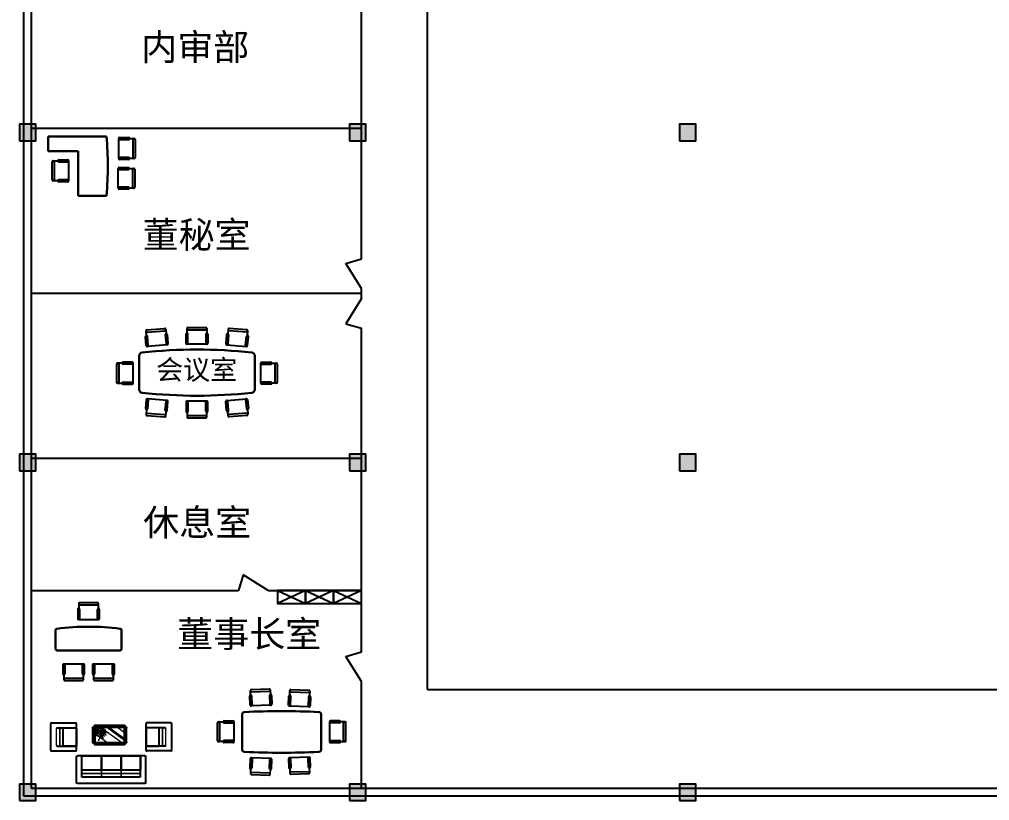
# Model space of a CAD drawing. Header units: millimetres. Extents: x 958 to 636282, y 2095 to 161571.
# Drawn here: x 2698 to 32099, y 7095 to 30776 of the extents above; entities that cross this region are included whole.
import ezdxf

# ---------------------------------------------------------------- set-up
doc = ezdxf.new("R2010")
doc.units = ezdxf.units.MM
for name, color, linetype in [('COLUMN', 9, 'Continuous'), ('PUB_HATCH', 8, 'Continuous'), ('W', 7, 'Continuous'), ('wall', 2, 'Continuous')]:
    doc.layers.add(name, color=color, linetype=linetype)
doc.styles.get("Standard").update_dxf_attribs({"font": 'arial.ttf'})

# ---------------------------------------------------------------- blocks, each defined once
blk = doc.blocks.new('_fzh')
blk.add_lwpolyline([(-0.5, -0.5), (0.5, -0.5), (0.5, 0.5), (-0.5, 0.5)], close=True)
at = {"layer": 'PUB_HATCH'}
blk.add_solid([(-0.5, -0.5), (0.5, -0.5), (-0.5, 0.5), (0.5, 0.5)], dxfattribs=at)
blk = doc.blocks.new('$plan$00001586')
for p, q in [((-515, -229), (-515, 229)), ((-505, 239), (-500, 239)), ((-446, 265), (-490, 221)), ((-490, -229), (-490, 229)), ((-464, 280), (-464, 275)), ((-454, 290), (454, 290)), ((-454, 265), (454, 265)), ((446, 265), (490, 221)), ((464, 280), (464, 275)), ((490, 229), (490, -229)), ((505, 239), (500, 239)), ((515, 229), (515, -229)), ((-505, -239), (-500, -239)), ((-446, -265), (-490, -221)), ((-464, -280), (-464, -275)), ((454, -265), (-454, -265)), ((454, -290), (-454, -290)), ((446, -265), (490, -221)), ((464, -280), (464, -275)), ((505, -239), (500, -239))]:
    blk.add_line(p, q)
at = {"lineweight": 13}
for p, q in [((-418, 265), (-490, 193)), ((-450, 69), (-235, 225)), ((-450, -120), (24, 225)), ((-450, -163), (84, 225)), ((-355, -225), (161, 150)), ((265, 225), (265, 225)), ((416, 13), (450, 38)), ((418, 265), (490, 193)), ((-418, -265), (-490, -193)), ((87, -225), (316, -59)), ((418, -265), (490, -193))]:
    blk.add_line(p, q, dxfattribs=at)
blk.add_lwpolyline([(-450, -225), (-450, 225), (450, 225), (450, -225)], close=True)
at = {"color": 3, "lineweight": 13, "const_width": 12}
for points in [[(105, 116, 1), (117, 116, 1)], [(171, 21, 1), (183, 21, 1)], [(206, 146, 1), (218, 146, 1)], [(234, 123, 1), (246, 123, 1)], [(245, 14, 1), (257, 14, 1)], [(259, 80, 1), (271, 80, 1)], [(270, 103, 1), (282, 103, 1)], [(275, 90, 1), (287, 90, 1)], [(278, 70, 1), (290, 70, 1)], [(286, 14, 1), (298, 14, 1)], [(289, 83, 1), (301, 83, 1)], [(391, 159, 1), (403, 159, 1)], [(399, 24, 1), (411, 24, 1)], [(468, 87, 1), (480, 87, 1)], [(201, -42, 1), (213, -42, 1)], [(305, -111, 1), (317, -111, 1)]]:
    blk.add_lwpolyline(points, format="xyb", close=True, dxfattribs=at)
at = {"color": 3, "lineweight": 13}
for centre, radius, start, end in [((138, 290), 219, 342.9456, 6.4814), ((209, -161), 293, 78.5516, 130.9815), ((261, -405), 502, 88.3286, 108.729), ((325, -197), 291, 103.0452, 139.7766), ((91, -91), 259, 48.7581, 83.8624), ((90, 80), 193, 6.9904, 78.0284), ((345, -87), 190, 114.0956, 166.2953), ((157, 39), 126, 28.8901, 78.4579), ((463, -102), 260, 134.4861, 189.3762), ((595, -65), 346, 155.0888, 185.9637), ((763, 122), 490, 163.8561, 179.1105), ((249, -558), 642, 70.5249, 87.8244), ((605, 24), 325, 171.2496, 218.2333), ((-413, 501), 810, 328.9873, 340.361), ((402, -31), 169, 62.9909, 135.9102), ((386, -131), 234, 53.3231, 115.7633), ((-1032, -1160), 1790, 39.0488, 42.6799), ((429, -73), 233, 85.8741, 126.9558), ((250, -211), 287, 31.315, 82.1378)]:
    blk.add_arc(centre, radius, start, end, dxfattribs=at)
for centre, start, end in [((-505, 229), 90, 180), ((-500, 229), 0, 90), ((-454, 280), 90, 180), ((-454, 275), 180, 270), ((454, 280), 0, 90), ((454, 275), 270, 0), ((500, 229), 90, 180), ((505, 229), 0, 90), ((-505, -229), 180, 270), ((-500, -229), 270, 0), ((-454, -275), 90, 180), ((-454, -280), 180, 270), ((454, -275), 0, 90), ((454, -280), 270, 0), ((500, -229), 180, 270), ((505, -229), 270, 0)]:
    blk.add_arc(centre, 10, start, end)
at = {"lineweight": 13}
for centre, radius, start, end in [((289, 87), 144, 356.8136, 356.1451), ((289, 83), 124, 358.4724, 357.3134)]:
    blk.add_arc(centre, radius, start, end, dxfattribs=at)
blk = doc.blocks.new('$plan$00000255')
for p, q in [((1023, 0), (-1023, 0)), ((-1050, -27), (-1050, -813)), ((862, -194), (-888, -194)), ((-888, -194), (-888, -840)), ((888, -221), (888, -840)), ((1050, -27), (1050, -813)), ((1023, -840), (-1023, -840))]:
    blk.add_line(p, q)
at = {"lineweight": 13}
for points in [[(-323, -194), (-862, -194, 0.414214), (-888, -221), (-888, -275, 0.414214), (-862, -302), (-323, -302, 0.414214), (-296, -275), (-296, -221, 0.414214)], [(269, -194), (-269, -194, 0.414214), (-296, -221), (-296, -275, 0.414214), (-269, -302), (269, -302, 0.414214), (296, -275), (296, -221, 0.414214)], [(862, -194), (323, -194, 0.414214), (296, -221), (296, -275, 0.414214), (323, -302), (862, -302, 0.414214), (888, -275), (888, -221, 0.414214)], [(-323, -302), (-862, -302, 0.414214), (-888, -328), (-888, -382, 0.414214), (-862, -409), (-323, -409, 0.414214), (-296, -382), (-296, -328, 0.414214)], [(269, -302), (-269, -302, 0.414214), (-296, -328), (-296, -382, 0.414214), (-269, -409), (269, -409, 0.414214), (296, -382), (296, -328, 0.414214)], [(862, -302), (323, -302, 0.414214), (296, -328), (296, -382, 0.414214), (323, -409), (862, -409, 0.414214), (888, -382), (888, -328, 0.414214)]]:
    blk.add_lwpolyline(points, format="xyb", close=True, dxfattribs=at)
for points in [[(-323, -409), (-862, -409, 0.414214), (-888, -436), (-888, -813, 0.414214), (-862, -840), (-323, -840, 0.414214), (-296, -813), (-296, -436, 0.414214)], [(269, -409), (-269, -409, 0.414214), (-296, -436), (-296, -813, 0.414214), (-269, -840), (269, -840, 0.414214), (296, -813), (296, -436, 0.414214)], [(862, -409), (323, -409, 0.414214), (296, -436), (296, -813, 0.414214), (323, -840), (862, -840, 0.414214), (888, -813), (888, -436, 0.414214)]]:
    blk.add_lwpolyline(points, format="xyb", close=True)
for centre, start, end in [((-1023, -27), 90, 180), ((-862, -221), 90, 180), ((862, -221), 0, 90), ((1023, -27), 0, 90), ((-1023, -813), 180, 270), ((1023, -813), 270, 0)]:
    blk.add_arc(centre, 26.9, start, end)

msp = doc.modelspace()

# ---------------------------------------------------------------- linework, layer by layer
for p, q in [((15067.733, 10465.286), (15067.733, 67465.286)), ((13067.733, 23515.357), (13067.733, 31415.215)), ((13067.733, 27465.286), (3067.733, 27465.286)), ((13067.733, 22465.286), (3067.733, 22465.286)), ((13067.733, 22315.215), (13067.733, 22615.357)), ((13067.733, 11601.652), (13067.733, 21415.215)), ((13067.733, 17465.286), (3067.733, 17465.286)), ((3067.733, 13465.286), (9339.339, 13465.286)), ((10239.339, 13465.286), (13067.733, 13465.286)), ((11367.733, 13465.286), (10517.733, 13065.286)), ((10517.733, 13465.286), (11367.733, 13065.286)), ((12217.733, 13465.286), (11367.733, 13065.286)), ((11367.733, 13465.286), (12217.733, 13065.286)), ((13067.733, 13465.286), (12217.733, 13065.286)), ((12217.733, 13465.286), (13067.733, 13065.286)), ((13067.733, 7465.286), (13067.733, 10701.652)), ((15067.733, 10465.286), (39764.806, 10465.286)), ((3646.442, 8625.045), (3646.442, 9425.045)), ((3671.442, 9450.045), (4401.442, 9450.045)), ((4426.442, 8625.045), (4426.442, 9425.045)), ((6534.664, 8625.045), (6534.664, 9425.045)), ((7289.664, 9450.045), (6559.664, 9450.045)), ((7314.664, 8625.045), (7314.664, 9425.045)), ((3851.442, 9300.045), (4426.442, 9300.045)), ((7109.664, 9300.045), (6534.664, 9300.045)), ((3671.442, 8600.045), (4401.442, 8600.045)), ((3851.442, 8750.045), (4426.442, 8750.045)), ((7109.664, 8750.045), (6534.664, 8750.045)), ((7289.664, 8600.045), (6559.664, 8600.045))]:
    msp.add_line(p, q)
for points in [[(11367.733, 13465.286), (10517.733, 13465.286), (10517.733, 13065.286), (11367.733, 13065.286)], [(12217.733, 13465.286), (11367.733, 13465.286), (11367.733, 13065.286), (12217.733, 13065.286)], [(13067.733, 13465.286), (12217.733, 13465.286), (12217.733, 13065.286), (13067.733, 13065.286)]]:
    msp.add_lwpolyline(points, close=True)
at = {"lineweight": 13}
for points in [[(3826.442, 8775.045), (3826.442, 9275.045, -0.414213562), (3851.442, 9300.045), (3901.442, 9300.045, -0.414213562), (3926.442, 9275.045), (3926.442, 8775.045, -0.414213562), (3901.442, 8750.045), (3851.442, 8750.045, -0.414213562)], [(3926.442, 8775.045), (3926.442, 9275.045, -0.414213562), (3951.442, 9300.045), (4001.442, 9300.045, -0.414213562), (4026.442, 9275.045), (4026.442, 8775.045, -0.414213562), (4001.442, 8750.045), (3951.442, 8750.045, -0.414213562)], [(7034.664, 8775.045), (7034.664, 9275.045, 0.414213562), (7009.664, 9300.045), (6959.664, 9300.045, 0.414213562), (6934.664, 9275.045), (6934.664, 8775.045, 0.414213562), (6959.664, 8750.045), (7009.664, 8750.045, 0.414213562)], [(7134.664, 8775.045), (7134.664, 9275.045, 0.414213562), (7109.664, 9300.045), (7059.664, 9300.045, 0.414213562), (7034.664, 9275.045), (7034.664, 8775.045, 0.414213562), (7059.664, 8750.045), (7109.664, 8750.045, 0.414213562)]]:
    msp.add_lwpolyline(points, format="xyb", close=True, dxfattribs=at)
for points in [[(4026.442, 8775.045), (4026.442, 9275.045, -0.414213562), (4051.442, 9300.045), (4401.442, 9300.045, -0.414213562), (4426.442, 9275.045), (4426.442, 8775.045, -0.414213562), (4401.442, 8750.045), (4051.442, 8750.045, -0.414213562)], [(6934.664, 8775.045), (6934.664, 9275.045, 0.414213562), (6909.664, 9300.045), (6559.664, 9300.045, 0.414213562), (6534.664, 9275.045), (6534.664, 8775.045, 0.414213562), (6559.664, 8750.045), (6909.664, 8750.045, 0.414213562)]]:
    msp.add_lwpolyline(points, format="xyb", close=True)
for centre, start, end in [((3671.442, 9425.045), 90, 180), ((4401.442, 9425.045), 0, 90), ((6559.664, 9425.045), 90, 180), ((7289.664, 9425.045), 0, 90), ((3851.442, 9275.045), 90, 180), ((7109.664, 9275.045), 0, 90), ((3671.442, 8625.045), 180, 270), ((3851.442, 8775.045), 180, 270), ((4401.442, 8625.045), 270, 0), ((6559.664, 8625.045), 180, 270), ((7109.664, 8775.045), 270, 0), ((7289.664, 8625.045), 270, 0)]:
    msp.add_arc(centre, 25, start, end)
at = {"layer": 'W', "color": 0, "linetype": 'ByBlock', "lineweight": 30}
for p, q in [((3567.733, 27229.897), (5337.733, 27229.897)), ((3567.733, 27229.897), (3567.733, 26779.897)), ((4477.733, 26779.897), (3567.733, 26779.897)), ((4477.733, 25429.897), (4477.733, 26779.897)), ((5337.733, 25429.897), (4477.733, 25429.897)), ((6327.497, 19557.224), (6327.497, 20578.322)), ((9827.497, 19557.224), (9827.497, 20578.322)), ((3793.697, 12256.156), (3793.494, 11697.847)), ((5793.606, 12255.792), (5793.606, 11697.483)), ((5743.54, 11647.483), (3843.54, 11647.473)), ((9446.921, 8652.656), (9446.921, 9700.218)), ((11846.921, 9700.218), (11846.921, 8652.656))]:
    msp.add_line(p, q, dxfattribs=at)
at = {"layer": 'W', "color": 3, "linetype": 'ByBlock', "lineweight": 25}
for p, q in [((5706.776, 26561.046), (5706.776, 27161.046)), ((5706.776, 27161.046), (5706.776, 27161.046)), ((5736.776, 27191.046), (6005.816, 27191.046)), ((5736.776, 27131.046), (6005.816, 27131.046)), ((6035.816, 27161.046), (6035.816, 27161.046)), ((6035.816, 27161.046), (6176.776, 27161.046)), ((6136.776, 27131.046), (6136.776, 26591.046)), ((6166.776, 27161.046), (6176.776, 27161.046)), ((6206.776, 27131.046), (6206.776, 26591.046)), ((3719.785, 26485.92), (3729.785, 26485.92)), ((3719.785, 26485.92), (3860.745, 26485.92)), ((3860.745, 26485.92), (3860.745, 26485.92)), ((3890.745, 26515.92), (4159.785, 26515.92)), ((4189.785, 26485.92), (4189.785, 25885.92)), ((4189.785, 26485.92), (4189.785, 26485.92)), ((5706.776, 26561.046), (5706.776, 26561.046)), ((6005.816, 26591.046), (5736.776, 26591.046)), ((6005.816, 26531.046), (5736.776, 26531.046)), ((6035.816, 26561.046), (6035.816, 26561.046)), ((6176.776, 26561.046), (6035.816, 26561.046)), ((6176.776, 26561.046), (6166.776, 26561.046)), ((3689.785, 25915.92), (3689.785, 26455.92)), ((3759.785, 25915.92), (3759.785, 26455.92)), ((3890.745, 26455.92), (4159.785, 26455.92)), ((5693.288, 25658.172), (5693.288, 26258.172)), ((5693.288, 26258.172), (5693.288, 26258.172)), ((5723.288, 26288.172), (5992.328, 26288.172)), ((5723.288, 26228.172), (5992.328, 26228.172)), ((6022.328, 26258.172), (6022.328, 26258.172)), ((6022.328, 26258.172), (6163.288, 26258.172)), ((6123.288, 26228.172), (6123.288, 25688.172)), ((6153.288, 26258.172), (6163.288, 26258.172)), ((6193.288, 26228.172), (6193.288, 25688.172)), ((3729.785, 25885.92), (3719.785, 25885.92)), ((3860.745, 25885.92), (3719.785, 25885.92)), ((3860.745, 25885.92), (3860.745, 25885.92)), ((4159.785, 25915.92), (3890.745, 25915.92)), ((4189.785, 25885.92), (4189.785, 25885.92)), ((4159.785, 25855.92), (3890.745, 25855.92)), ((5693.288, 25658.172), (5693.288, 25658.172)), ((5992.328, 25688.172), (5723.288, 25688.172)), ((5992.328, 25628.172), (5723.288, 25628.172)), ((6022.328, 25658.172), (6022.328, 25658.172)), ((6163.288, 25658.172), (6022.328, 25658.172)), ((6163.288, 25658.172), (6153.288, 25658.172)), ((13067.733, 22615.357), (12592.227, 23379.486)), ((13067.733, 22315.215), (12592.227, 21551.085)), ((6535.408, 21319.792), (6534.536, 21329.754)), ((6546.822, 21189.331), (6534.536, 21329.754)), ((6546.822, 21189.331), (6546.822, 21189.331)), ((6561.807, 21362.255), (7099.752, 21409.319)), ((6567.908, 21292.521), (7105.853, 21339.585)), ((7117.267, 21209.124), (7140.716, 20941.107)), ((7132.253, 21382.047), (7133.125, 21372.085)), ((7132.253, 21382.047), (7144.538, 21241.624)), ((7144.538, 21241.624), (7144.538, 21241.624)), ((7177.039, 21214.353), (7200.487, 20946.336)), ((7746.653, 20965.417), (7746.653, 21234.457)), ((7776.653, 21395.417), (7776.653, 21405.417)), ((7776.653, 21264.457), (7776.653, 21405.417)), ((7776.653, 21264.457), (7776.653, 21264.457)), ((7806.653, 21435.417), (8346.653, 21435.417)), ((7806.653, 21365.417), (8346.653, 21365.417)), ((7806.653, 20965.417), (7806.653, 21234.457)), ((8346.653, 21234.457), (8346.653, 20965.417)), ((8376.653, 21405.417), (8376.653, 21395.417)), ((8376.653, 21405.417), (8376.653, 21264.457)), ((8376.653, 21264.457), (8376.653, 21264.457)), ((8406.653, 21234.457), (8406.653, 20965.417)), ((8977.954, 21214.353), (8954.506, 20946.336)), ((9022.74, 21382.047), (9010.455, 21241.624)), ((9010.455, 21241.624), (9010.455, 21241.624)), ((9037.726, 21209.124), (9014.277, 20941.107)), ((9022.74, 21382.047), (9021.869, 21372.085)), ((9587.085, 21292.521), (9049.14, 21339.585)), ((9593.186, 21362.255), (9055.241, 21409.319)), ((9608.171, 21189.331), (9620.457, 21329.754)), ((9608.171, 21189.331), (9608.171, 21189.331)), ((9619.585, 21319.792), (9620.457, 21329.754)), ((6542.999, 20888.814), (6519.55, 21156.83)), ((7173.216, 20913.836), (6575.499, 20861.542)), ((6602.771, 20894.043), (6579.322, 21162.059)), ((7173.216, 20913.836), (7173.216, 20913.836)), ((8376.653, 20935.417), (7776.653, 20935.417)), ((7776.653, 20935.417), (7776.653, 20935.417)), ((8376.653, 20935.417), (8376.653, 20935.417)), ((8981.777, 20913.836), (9579.494, 20861.542)), ((8981.777, 20913.836), (8981.777, 20913.836)), ((9552.223, 20894.043), (9575.671, 21162.059)), ((9611.994, 20888.814), (9635.443, 21156.83)), ((6575.499, 20861.542), (6575.499, 20861.542)), ((9579.494, 20861.542), (9579.494, 20861.542)), ((5642.031, 20322.505), (5642.031, 19782.505)), ((5682.031, 20352.505), (5672.031, 20352.505)), ((5812.991, 20352.505), (5672.031, 20352.505)), ((5712.031, 20322.505), (5712.031, 19782.505)), ((5812.991, 20352.505), (5812.991, 20352.505)), ((6112.031, 20382.505), (5842.991, 20382.505)), ((6112.031, 20322.505), (5842.991, 20322.505)), ((6142.031, 19752.505), (6142.031, 20352.505)), ((6142.031, 20352.505), (6142.031, 20352.505)), ((10012.962, 19752.505), (10012.962, 20352.505)), ((10012.962, 20352.505), (10012.962, 20352.505)), ((10042.962, 20382.505), (10312.002, 20382.505)), ((10042.962, 20322.505), (10312.002, 20322.505)), ((10342.002, 20352.505), (10342.002, 20352.505)), ((10342.002, 20352.505), (10482.962, 20352.505)), ((10442.962, 20322.505), (10442.962, 19782.505)), ((10472.962, 20352.505), (10482.962, 20352.505)), ((10512.962, 20322.505), (10512.962, 19782.505)), ((5672.031, 19752.505), (5682.031, 19752.505)), ((5672.031, 19752.505), (5812.991, 19752.505)), ((5812.991, 19752.505), (5812.991, 19752.505)), ((5842.991, 19782.505), (6112.031, 19782.505)), ((5842.991, 19722.505), (6112.031, 19722.505)), ((6142.031, 19752.505), (6142.031, 19752.505)), ((10012.962, 19752.505), (10012.962, 19752.505)), ((10312.002, 19782.505), (10042.962, 19782.505)), ((10312.002, 19722.505), (10042.962, 19722.505)), ((10342.002, 19752.505), (10342.002, 19752.505)), ((10482.962, 19752.505), (10342.002, 19752.505)), ((10482.962, 19752.505), (10472.962, 19752.505)), ((6542.999, 19246.732), (6519.55, 18978.716)), ((7173.216, 19221.71), (6575.499, 19274.004)), ((6575.499, 19274.004), (6575.499, 19274.004)), ((6602.771, 19241.503), (6579.322, 18973.487)), ((7117.267, 18926.422), (7140.716, 19194.439)), ((7173.216, 19221.71), (7173.216, 19221.71)), ((7177.039, 18921.193), (7200.487, 19189.21)), ((7746.653, 19170.129), (7746.653, 18901.089)), ((8376.653, 19200.129), (7776.653, 19200.129)), ((7776.653, 19200.129), (7776.653, 19200.129)), ((7806.653, 19170.129), (7806.653, 18901.089)), ((8346.653, 18901.089), (8346.653, 19170.129)), ((8376.653, 19200.129), (8376.653, 19200.129)), ((8406.653, 18901.089), (8406.653, 19170.129)), ((8977.954, 18921.193), (8954.506, 19189.21)), ((8981.777, 19221.71), (9579.494, 19274.004)), ((8981.777, 19221.71), (8981.777, 19221.71)), ((9037.726, 18926.422), (9014.277, 19194.439)), ((9552.223, 19241.503), (9575.671, 18973.487)), ((9579.494, 19274.004), (9579.494, 19274.004)), ((9611.994, 19246.732), (9635.443, 18978.716)), ((6546.822, 18946.215), (6534.536, 18805.792)), ((6546.822, 18946.215), (6546.822, 18946.215)), ((6567.908, 18843.025), (7105.853, 18795.961)), ((7132.253, 18753.499), (7144.538, 18893.922)), ((7144.538, 18893.922), (7144.538, 18893.922)), ((7776.653, 18871.089), (7776.653, 18871.089)), ((7776.653, 18871.089), (7776.653, 18730.129)), ((8376.653, 18871.089), (8376.653, 18871.089)), ((8376.653, 18730.129), (8376.653, 18871.089)), ((9010.455, 18893.922), (9010.455, 18893.922)), ((9022.74, 18753.499), (9010.455, 18893.922)), ((9587.085, 18843.025), (9049.14, 18795.961)), ((9608.171, 18946.215), (9608.171, 18946.215)), ((9608.171, 18946.215), (9620.457, 18805.792)), ((6535.408, 18815.754), (6534.536, 18805.792)), ((6561.807, 18773.292), (7099.752, 18726.227)), ((7132.253, 18753.499), (7133.125, 18763.461)), ((7776.653, 18740.129), (7776.653, 18730.129)), ((7806.653, 18770.129), (8346.653, 18770.129)), ((7806.653, 18700.129), (8346.653, 18700.129)), ((8376.653, 18730.129), (8376.653, 18740.129)), ((9022.74, 18753.499), (9021.869, 18763.461)), ((9593.186, 18773.292), (9055.241, 18726.227)), ((9619.585, 18815.754), (9620.457, 18805.792)), ((10239.339, 13465.286), (9475.21, 13940.792)), ((4493.671, 13060.022), (4493.671, 13050.022)), ((4493.671, 13060.022), (4493.671, 12919.063)), ((5063.671, 13090.022), (4523.671, 13090.022)), ((5063.671, 13020.022), (4523.671, 13020.022)), ((5093.671, 13050.022), (5093.671, 13060.022)), ((5093.671, 12919.063), (5093.671, 13060.022)), ((4463.671, 12889.063), (4463.671, 12620.022)), ((4493.671, 12919.063), (4493.671, 12919.063)), ((4523.671, 12889.063), (4523.671, 12620.022)), ((5063.671, 12620.022), (5063.671, 12889.063)), ((5093.671, 12919.063), (5093.671, 12919.063)), ((5123.671, 12620.022), (5123.671, 12889.063)), ((4493.671, 12590.022), (5093.671, 12590.022)), ((4493.671, 12590.022), (4493.671, 12590.022)), ((5093.671, 12590.022), (5093.671, 12590.022)), ((4012.103, 11204.78), (4012.103, 10935.74)), ((4642.103, 11234.78), (4042.103, 11234.78)), ((4042.103, 11234.78), (4042.103, 11234.78)), ((4072.103, 11204.78), (4072.103, 10935.74)), ((4612.103, 10935.74), (4612.103, 11204.78)), ((4642.103, 11234.78), (4642.103, 11234.78)), ((4672.103, 10935.74), (4672.103, 11204.78)), ((4914.977, 11204.78), (4914.977, 10935.74)), ((5544.977, 11234.78), (4944.977, 11234.78)), ((4944.977, 11234.78), (4944.977, 11234.78)), ((4974.977, 11204.78), (4974.977, 10935.74)), ((5514.977, 10935.74), (5514.977, 11204.78)), ((5544.977, 11234.78), (5544.977, 11234.78)), ((5574.977, 10935.74), (5574.977, 11204.78)), ((13067.733, 10701.652), (12592.227, 11465.782)), ((4042.103, 10905.74), (4042.103, 10905.74)), ((4042.103, 10905.74), (4042.103, 10764.78)), ((4642.103, 10905.74), (4642.103, 10905.74)), ((4642.103, 10764.78), (4642.103, 10905.74)), ((4944.977, 10905.74), (4944.977, 10905.74)), ((4944.977, 10905.74), (4944.977, 10764.78)), ((5544.977, 10905.74), (5544.977, 10905.74)), ((5544.977, 10764.78), (5544.977, 10905.74)), ((4042.103, 10774.78), (4042.103, 10764.78)), ((4072.103, 10804.78), (4612.103, 10804.78)), ((4072.103, 10734.78), (4612.103, 10734.78)), ((4642.103, 10764.78), (4642.103, 10774.78)), ((4944.977, 10774.78), (4944.977, 10764.78)), ((4974.977, 10804.78), (5514.977, 10804.78)), ((4974.977, 10734.78), (5514.977, 10734.78)), ((5544.977, 10764.78), (5544.977, 10774.78)), ((9701.43, 10424.744), (9701.081, 10434.738)), ((9706.001, 10293.864), (9701.081, 10434.738)), ((9706.001, 10293.864), (9706.001, 10293.864)), ((9730.016, 10465.767), (10269.687, 10484.612)), ((9732.459, 10395.809), (10272.13, 10414.655)), ((10300.716, 10455.678), (10301.065, 10445.684)), ((10300.716, 10455.678), (10305.635, 10314.804)), ((10305.635, 10314.804), (10305.635, 10314.804)), ((10891.638, 10289.427), (10896.558, 10430.301)), ((10896.209, 10420.307), (10896.558, 10430.301)), ((10925.143, 10389.278), (11464.814, 10370.433)), ((10927.586, 10459.236), (11467.257, 10440.39)), ((11496.192, 10409.361), (11491.273, 10268.487)), ((11496.192, 10409.361), (11495.843, 10399.367)), ((9686.456, 9993.959), (9677.066, 10262.835)), ((9746.419, 9996.053), (9737.03, 10264.929)), ((10276.701, 10283.775), (10286.09, 10014.899)), ((10336.664, 10285.869), (10346.053, 10016.993)), ((10851.22, 9991.616), (10860.61, 10260.492)), ((10891.638, 10289.427), (10891.638, 10289.427)), ((10911.184, 9989.522), (10920.573, 10258.398)), ((11460.244, 10239.553), (11450.855, 9970.676)), ((11491.273, 10268.487), (11491.273, 10268.487)), ((11520.207, 10237.459), (11510.818, 9968.582)), ((10317.119, 9985.964), (9717.484, 9965.024)), ((9717.484, 9965.024), (9717.484, 9965.024)), ((10317.119, 9985.964), (10317.119, 9985.964)), ((11479.789, 9939.648), (10880.155, 9960.587)), ((10880.155, 9960.587), (10880.155, 9960.587)), ((11479.789, 9939.648), (11479.789, 9939.648)), ((8700.075, 8912.132), (8700.075, 9452.132)), ((8730.075, 9482.132), (8740.075, 9482.132)), ((8730.075, 9482.132), (8871.035, 9482.132)), ((8770.075, 8912.132), (8770.075, 9452.132)), ((8871.035, 9482.132), (8871.035, 9482.132)), ((8901.035, 9512.132), (9170.075, 9512.132)), ((8901.035, 9452.132), (9170.075, 9452.132)), ((9200.075, 9482.132), (9200.075, 8882.132)), ((9200.075, 9482.132), (9200.075, 9482.132)), ((12093.767, 9482.132), (12093.767, 8882.132)), ((12093.767, 9482.132), (12093.767, 9482.132)), ((12392.807, 9512.132), (12123.767, 9512.132)), ((12392.807, 9452.132), (12123.767, 9452.132)), ((12422.807, 9482.132), (12422.807, 9482.132)), ((12563.767, 9482.132), (12422.807, 9482.132)), ((12523.767, 8912.132), (12523.767, 9452.132)), ((12563.767, 9482.132), (12553.767, 9482.132)), ((12593.767, 8912.132), (12593.767, 9452.132)), ((8740.075, 8882.132), (8730.075, 8882.132)), ((8871.035, 8882.132), (8730.075, 8882.132)), ((8871.035, 8882.132), (8871.035, 8882.132)), ((9170.075, 8912.132), (8901.035, 8912.132)), ((9170.075, 8852.132), (8901.035, 8852.132)), ((9200.075, 8882.132), (9200.075, 8882.132)), ((12093.767, 8882.132), (12093.767, 8882.132)), ((12123.767, 8912.132), (12392.807, 8912.132)), ((12123.767, 8852.132), (12392.807, 8852.132)), ((12422.807, 8882.132), (12422.807, 8882.132)), ((12422.807, 8882.132), (12563.767, 8882.132)), ((12553.767, 8882.132), (12563.767, 8882.132)), ((9686.456, 8358.915), (9677.066, 8090.039)), ((10317.119, 8366.91), (9717.484, 8387.85)), ((9717.484, 8387.85), (9717.484, 8387.85)), ((9746.419, 8356.821), (9737.03, 8087.945)), ((10276.701, 8069.099), (10286.09, 8337.975)), ((10317.119, 8366.91), (10317.119, 8366.91)), ((10336.664, 8067.005), (10346.053, 8335.881)), ((10851.22, 8361.258), (10860.61, 8092.382)), ((11479.789, 8413.226), (10880.155, 8392.287)), ((10880.155, 8392.287), (10880.155, 8392.287)), ((10911.184, 8363.352), (10920.573, 8094.476)), ((11460.244, 8113.321), (11450.855, 8382.198)), ((11479.789, 8413.226), (11479.789, 8413.226)), ((11520.207, 8115.415), (11510.818, 8384.292)), ((9706.001, 8059.01), (9701.081, 7918.136)), ((9706.001, 8059.01), (9706.001, 8059.01)), ((9732.459, 7957.065), (10272.13, 7938.219)), ((10300.716, 7897.196), (10305.635, 8038.07)), ((10305.635, 8038.07), (10305.635, 8038.07)), ((10891.638, 8063.447), (10891.638, 8063.447)), ((10891.638, 8063.447), (10896.558, 7922.573)), ((10925.143, 7963.596), (11464.814, 7982.441)), ((11491.273, 8084.387), (11491.273, 8084.387)), ((11496.192, 7943.513), (11491.273, 8084.387)), ((11496.192, 7943.513), (11495.843, 7953.507)), ((9701.43, 7928.13), (9701.081, 7918.136)), ((9730.016, 7887.107), (10269.687, 7868.262)), ((10300.716, 7897.196), (10301.065, 7907.19)), ((10896.209, 7932.567), (10896.558, 7922.573)), ((10927.586, 7893.638), (11467.257, 7912.484))]:
    msp.add_line(p, q, dxfattribs=at)
at = {"layer": 'W', "color": 241, "linetype": 'ByBlock', "lineweight": 25, "true_color": 0xf26eae}
for p, q in [((12592.227, 23379.486), (13067.733, 23515.357)), ((12592.227, 21551.085), (13067.733, 21415.215)), ((9475.21, 13940.792), (9339.339, 13465.286)), ((12592.227, 11465.782), (13067.733, 11601.652))]:
    msp.add_line(p, q, dxfattribs=at)
at = {"layer": 'W', "color": 0, "linetype": 'ByBlock', "lineweight": 30}
for centre, radius, start, end in [((-4767.267, 26329.897), 10145, 354.9103912, 5.0896088), ((6427.497, 20578.322), 100, 96.2062678, 180), ((8077.497, 5405.273), 15362.5, 83.7937322, 96.2062678), ((9727.497, 20578.322), 100, 0, 83.7937322), ((6427.497, 19557.224), 100, 180, 263.7937322), ((8077.497, 34730.273), 15362.5, 263.7937322, 276.2062678), ((9727.497, 19557.224), 100, 276.2062678, 0), ((4793.546, 4977.071), 7390.406, 82.5451394, 97.4529076), ((3843.697, 12256.138), 50, 100.1261033, 179.9791404), ((5743.606, 12255.792), 50, 0, 79.8530371), ((3843.494, 11697.829), 50, 179.9791404, 270.0538116), ((5743.606, 11697.483), 50, 269.9253288, 0), ((9526.921, 9700.218), 80, 92.6820436, 180), ((10646.921, -14208.563), 24015, 87.3179564, 92.6820436), ((11766.921, 9700.218), 80, 0, 87.3179564), ((9526.921, 8652.656), 80, 180, 267.3179564), ((10646.921, 32561.437), 24015, 267.3179564, 272.6820436), ((11766.921, 8652.656), 80, 272.6820436, 0)]:
    msp.add_arc(centre, radius, start, end, dxfattribs=at)
at = {"layer": 'W', "color": 3, "linetype": 'ByBlock', "lineweight": 25}
for centre, start, end in [((5736.776, 27161.046), 90, 180), ((5736.776, 27161.046), 180, 270), ((6005.816, 27161.046), 0, 90), ((6005.816, 27161.046), 270, 0), ((6166.776, 27131.046), 90, 180), ((6176.776, 27131.046), 0, 90), ((3719.785, 26455.92), 90, 180), ((3729.785, 26455.92), 0, 90), ((3890.745, 26485.92), 90, 180), ((3890.745, 26485.92), 180, 270), ((4159.785, 26485.92), 0, 90), ((4159.785, 26485.92), 270, 0), ((5736.776, 26561.046), 90, 180), ((5736.776, 26561.046), 180, 270), ((6005.816, 26561.046), 0, 90), ((6005.816, 26561.046), 270, 0), ((6166.776, 26591.046), 180, 270), ((6176.776, 26591.046), 270, 0), ((5723.288, 26258.172), 90, 180), ((5723.288, 26258.172), 180, 270), ((5992.328, 26258.172), 0, 90), ((5992.328, 26258.172), 270, 0), ((6153.288, 26228.172), 90, 180), ((6163.288, 26228.172), 0, 90), ((3719.785, 25915.92), 180, 270), ((3729.785, 25915.92), 270, 0), ((3890.745, 25885.92), 90, 180), ((3890.745, 25885.92), 180, 270), ((4159.785, 25885.92), 0, 90), ((4159.785, 25885.92), 270, 0), ((5723.288, 25658.172), 90, 180), ((5723.288, 25658.172), 180, 270), ((5992.328, 25658.172), 0, 90), ((5992.328, 25658.172), 270, 0), ((6153.288, 25688.172), 180, 270), ((6163.288, 25688.172), 270, 0), ((6549.436, 21159.445), 95, 185), ((6564.422, 21332.369), 95, 185), ((6565.294, 21322.407), 185, 275), ((6549.436, 21159.445), 5, 95), ((7102.367, 21379.433), 5, 95), ((7103.239, 21369.471), 275, 5), ((7147.153, 21211.738), 95, 185), ((7147.153, 21211.738), 5, 95), ((7776.653, 21234.457), 90, 180), ((7806.653, 21405.417), 90, 180), ((7806.653, 21395.417), 180, 270), ((7776.653, 21234.457), 0, 90), ((8346.653, 21405.417), 0, 90), ((8346.653, 21395.417), 270, 0), ((8376.653, 21234.457), 90, 180), ((8376.653, 21234.457), 0, 90), ((9007.84, 21211.738), 85, 175), ((9007.84, 21211.738), 355, 85), ((9051.754, 21369.471), 175, 265), ((9052.626, 21379.433), 85, 175), ((9605.557, 21159.445), 85, 175), ((9589.7, 21322.407), 265, 355), ((9590.571, 21332.369), 355, 85), ((9605.557, 21159.445), 355, 85), ((6572.885, 20891.428), 185, 275), ((6572.885, 20891.428), 275, 5), ((7170.602, 20943.722), 185, 275), ((7170.602, 20943.722), 275, 5), ((7776.653, 20965.417), 180, 270), ((7776.653, 20965.417), 270, 0), ((8376.653, 20965.417), 180, 270), ((8376.653, 20965.417), 270, 0), ((8984.392, 20943.722), 175, 265), ((8984.392, 20943.722), 265, 355), ((9582.108, 20891.428), 175, 265), ((9582.108, 20891.428), 265, 355), ((5672.031, 20322.505), 90, 180), ((5682.031, 20322.505), 0, 90), ((5842.991, 20352.505), 90, 180), ((5842.991, 20352.505), 180, 270), ((6112.031, 20352.505), 0, 90), ((6112.031, 20352.505), 270, 0), ((10042.962, 20352.505), 90, 180), ((10042.962, 20352.505), 180, 270), ((10312.002, 20352.505), 0, 90), ((10312.002, 20352.505), 270, 0), ((10472.962, 20322.505), 90, 180), ((10482.962, 20322.505), 0, 90), ((5672.031, 19782.505), 180, 270), ((5682.031, 19782.505), 270, 0), ((5842.991, 19752.505), 90, 180), ((5842.991, 19752.505), 180, 270), ((6112.031, 19752.505), 0, 90), ((6112.031, 19752.505), 270, 0), ((10042.962, 19752.505), 90, 180), ((10042.962, 19752.505), 180, 270), ((10312.002, 19752.505), 0, 90), ((10312.002, 19752.505), 270, 0), ((10472.962, 19782.505), 180, 270), ((10482.962, 19782.505), 270, 0), ((6572.885, 19244.118), 85, 175), ((6572.885, 19244.118), 355, 85), ((7170.602, 19191.824), 85, 175), ((7170.602, 19191.824), 355, 85), ((7776.653, 19170.129), 90, 180), ((7776.653, 19170.129), 0, 90), ((8376.653, 19170.129), 90, 180), ((8376.653, 19170.129), 0, 90), ((8984.392, 19191.824), 95, 185), ((8984.392, 19191.824), 5, 95), ((9582.108, 19244.118), 95, 185), ((9582.108, 19244.118), 5, 95), ((6549.436, 18976.101), 175, 265), ((6565.294, 18813.139), 85, 175), ((6549.436, 18976.101), 265, 355), ((7147.153, 18923.808), 175, 265), ((7147.153, 18923.808), 265, 355), ((7776.653, 18901.089), 180, 270), ((7776.653, 18901.089), 270, 0), ((8376.653, 18901.089), 180, 270), ((8376.653, 18901.089), 270, 0), ((9007.84, 18923.808), 185, 275), ((9007.84, 18923.808), 275, 5), ((9605.557, 18976.101), 185, 275), ((9589.7, 18813.139), 5, 95), ((9605.557, 18976.101), 275, 5), ((6564.422, 18803.177), 175, 265), ((7102.367, 18756.113), 265, 355), ((7103.239, 18766.075), 355, 85), ((7806.653, 18740.129), 90, 180), ((7806.653, 18730.129), 180, 270), ((8346.653, 18740.129), 0, 90), ((8346.653, 18730.129), 270, 0), ((9051.754, 18766.075), 95, 185), ((9052.626, 18756.113), 185, 275), ((9590.571, 18803.177), 275, 5), ((4523.671, 13060.022), 90, 180), ((4523.671, 13050.022), 180, 270), ((5063.671, 13060.022), 0, 90), ((5063.671, 13050.022), 270, 0), ((4493.671, 12889.063), 90, 180), ((4493.671, 12889.063), 0, 90), ((5093.671, 12889.063), 90, 180), ((5093.671, 12889.063), 0, 90), ((4493.671, 12620.022), 180, 270), ((4493.671, 12620.022), 270, 0), ((5093.671, 12620.022), 180, 270), ((5093.671, 12620.022), 270, 0), ((4042.103, 11204.78), 90, 180), ((4042.103, 11204.78), 0, 90), ((4642.103, 11204.78), 90, 180), ((4642.103, 11204.78), 0, 90), ((4944.977, 11204.78), 90, 180), ((4944.977, 11204.78), 0, 90), ((5544.977, 11204.78), 90, 180), ((5544.977, 11204.78), 0, 90), ((4042.103, 10935.74), 180, 270), ((4042.103, 10935.74), 270, 0), ((4642.103, 10935.74), 180, 270), ((4642.103, 10935.74), 270, 0), ((4944.977, 10935.74), 180, 270), ((4944.977, 10935.74), 270, 0), ((5544.977, 10935.74), 180, 270), ((5544.977, 10935.74), 270, 0), ((4072.103, 10774.78), 90, 180), ((4072.103, 10764.78), 180, 270), ((4612.103, 10774.78), 0, 90), ((4612.103, 10764.78), 270, 0), ((4974.977, 10774.78), 90, 180), ((4974.977, 10764.78), 180, 270), ((5514.977, 10774.78), 0, 90), ((5514.977, 10764.78), 270, 0), ((9707.048, 10263.882), 92, 182), ((9731.063, 10435.785), 92, 182), ((9731.412, 10425.791), 182, 272), ((9707.048, 10263.882), 2, 92), ((10270.734, 10454.631), 2, 92), ((10271.083, 10444.637), 272, 2), ((10306.682, 10284.822), 92, 182), ((10306.682, 10284.822), 2, 92), ((10926.19, 10419.26), 178, 268), ((10926.539, 10429.254), 88, 178), ((11465.861, 10400.414), 268, 358), ((11466.21, 10410.408), 358, 88), ((10316.072, 10015.946), 182, 272), ((10316.072, 10015.946), 272, 2), ((10890.591, 10259.445), 88, 178), ((10890.591, 10259.445), 358, 88), ((11490.226, 10238.506), 88, 178), ((11490.226, 10238.506), 358, 88), ((9716.437, 9995.006), 182, 272), ((9716.437, 9995.006), 272, 2), ((10881.202, 9990.569), 178, 268), ((10881.202, 9990.569), 268, 358), ((11480.836, 9969.629), 178, 268), ((11480.836, 9969.629), 268, 358), ((8730.075, 9452.132), 90, 180), ((8740.075, 9452.132), 0, 90), ((8901.035, 9482.132), 90, 180), ((8901.035, 9482.132), 180, 270), ((9170.075, 9482.132), 0, 90), ((9170.075, 9482.132), 270, 0), ((12123.767, 9482.132), 90, 180), ((12123.767, 9482.132), 180, 270), ((12392.807, 9482.132), 0, 90), ((12392.807, 9482.132), 270, 0), ((12553.767, 9452.132), 90, 180), ((12563.767, 9452.132), 0, 90), ((8730.075, 8912.132), 180, 270), ((8740.075, 8912.132), 270, 0), ((8901.035, 8882.132), 90, 180), ((8901.035, 8882.132), 180, 270), ((9170.075, 8882.132), 0, 90), ((9170.075, 8882.132), 270, 0), ((12123.767, 8882.132), 90, 180), ((12123.767, 8882.132), 180, 270), ((12392.807, 8882.132), 0, 90), ((12392.807, 8882.132), 270, 0), ((12553.767, 8912.132), 180, 270), ((12563.767, 8912.132), 270, 0), ((9716.437, 8357.868), 88, 178), ((9716.437, 8357.868), 358, 88), ((10316.072, 8336.928), 88, 178), ((10316.072, 8336.928), 358, 88), ((10881.202, 8362.305), 92, 182), ((10881.202, 8362.305), 2, 92), ((11480.836, 8383.245), 92, 182), ((11480.836, 8383.245), 2, 92), ((9707.048, 8088.992), 178, 268), ((9731.412, 7927.083), 88, 178), ((9707.048, 8088.992), 268, 358), ((10306.682, 8068.052), 178, 268), ((10306.682, 8068.052), 268, 358), ((10890.591, 8093.429), 182, 272), ((10890.591, 8093.429), 272, 2), ((10926.19, 7933.614), 92, 182), ((11490.226, 8114.368), 182, 272), ((11465.861, 7952.46), 2, 92), ((11466.21, 7942.466), 272, 2), ((11490.226, 8114.368), 272, 2), ((9731.063, 7917.089), 178, 268), ((10270.734, 7898.243), 268, 358), ((10271.083, 7908.237), 358, 88), ((10926.539, 7923.62), 182, 272)]:
    msp.add_arc(centre, 30, start, end, dxfattribs=at)
at = {"layer": 'wall'}
for p, q in [((2827.733, 7225.286), (2827.733, 67465.286)), ((3067.733, 7465.286), (3067.733, 59725.286)), ((73197.733, 7465.286), (3067.733, 7465.286)), ((73317.733, 7225.286), (2827.733, 7225.286))]:
    msp.add_line(p, q, dxfattribs=at)

# ---------------------------------------------------------------- block references
at = {"xscale": -1}
msp.add_blockref('$plan$00001586', (5431.727, 9082.727), dxfattribs=at)
at = {"xscale": -1, "rotation": 180}
msp.add_blockref('$plan$00000255', (5480.553, 7612.537), dxfattribs=at)
at = {"layer": 'COLUMN', "xscale": 500, "yscale": 500, "zscale": 500}
for p in [(2947.733, 27345.286), (12947.733, 27345.286), (22947.733, 27345.286), (2947.733, 17345.286), (12947.733, 17345.286), (22947.733, 17345.286), (2947.733, 7345.286), (12947.733, 7345.286), (22947.733, 7345.286)]:
    msp.add_blockref('_fzh', p, dxfattribs=at)

# ---------------------------------------------------------------- texts
for s, width, insert, char_height, attachment_point in [('内审部', 3878.43605, (6389.241, 30338.198), 800, 1), ('董秘室', 3878.43605, (6431.297, 24647.556), 800, 1), ('会议室', 2566.04775, (6842.801, 20458.359), 600, 1), ('休息室', 3831.98817, (9722.864, 15926.658), 800, 3), ('董事长室', 4809.6885, (11844.13, 12546.034), 800, 3)]:
    msp.add_mtext_dynamic_manual_height_columns(s, width=width, gutter_width=12.5, heights=[0], dxfattribs=dict(insert=insert, char_height=char_height, attachment_point=attachment_point))
at = {"width": 0.8, "flags": 9}
for tag, p, s in [('YSIZE', (4425.724, 9300.045), '780'), ('XSIZE', (4425.724, 9300.045), '1400'), ('YSIZE', (6535.869, 9300.045), '780'), ('XSIZE', (6535.869, 9300.045), '1400')]:
    msp.add_attdef(tag, p, s, height=0.5, rotation=90, dxfattribs=at)

doc.saveas('drawing.dxf')
